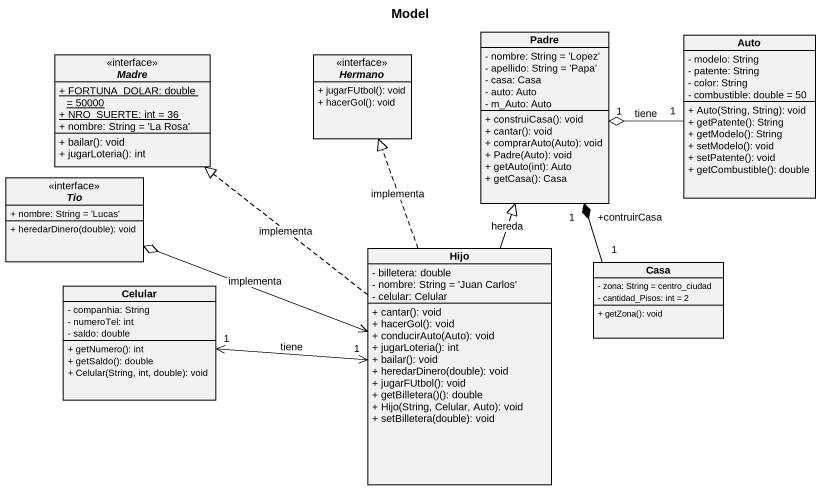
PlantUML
@startuml
title Model
hide circle
hide empty members
skinparam classAttributeIconSize 0
class Padre {
  - nombre: String = 'Lopez'
  - apellido: String = 'Papa'
  - casa: Casa
  - auto: Auto
  - m_Auto: Auto
  + construiCasa(): void
  + cantar(): void
  + comprarAuto(Auto): void
  + Padre(Auto): void
  + getAuto(int): Auto
  + getCasa(): Casa
}
class Auto {
  - modelo: String
  - patente: String
  - color: String
  - combustible: double = 50
  + Auto(String, String): void
  + getPatente(): String
  + getModelo(): String
  + setModelo(): void
  + setPatente(): void
  + getCombustible(): double
}
interface Madre {
  {static} + FORTUNA_DOLAR: double = 50000
  {static} + NRO_SUERTE: int = 36
  + nombre: String = 'La Rosa'
  + bailar(): void
  + jugarLoteria(): int
}
interface Hermano {
  + jugarFUtbol(): void
  + hacerGol(): void
}
interface Tio {
  + nombre: String = 'Lucas'
  + heredarDinero(double): void
}
class Hijo {
  - billetera: double
  - nombre: String = 'Juan Carlos'
  - celular: Celular
  + cantar(): void
  + hacerGol(): void
  + conducirAuto(Auto): void
  + jugarLoteria(): int
  + bailar(): void
  + heredarDinero(double): void
  + jugarFUtbol(): void
  + getBilletera()(): double
  + Hijo(String, Celular, Auto): void
  + setBilletera(double): void
}
class Casa {
  - zona: String = centro_ciudad
  - cantidad_Pisos: int = 2
  + getZona(): void
}
class Celular {
  - companhia: String
  - numeroTel: int
  - saldo: double
  + getNumero(): int
  + getSaldo(): double
  + Celular(String, int, double): void
}
Auto "1" -left-o "1" Padre : tiene
Hijo -up-|> Padre : hereda
Hijo .up.|> Madre : implementa
Hijo .up.|> Hermano : implementa
Hijo <-left-o Tio : implementa
Hijo "1" <-left-> "1" Celular : tiene
Casa "1" -up-* "+contruirCasa\n1" Padre
@enduml
